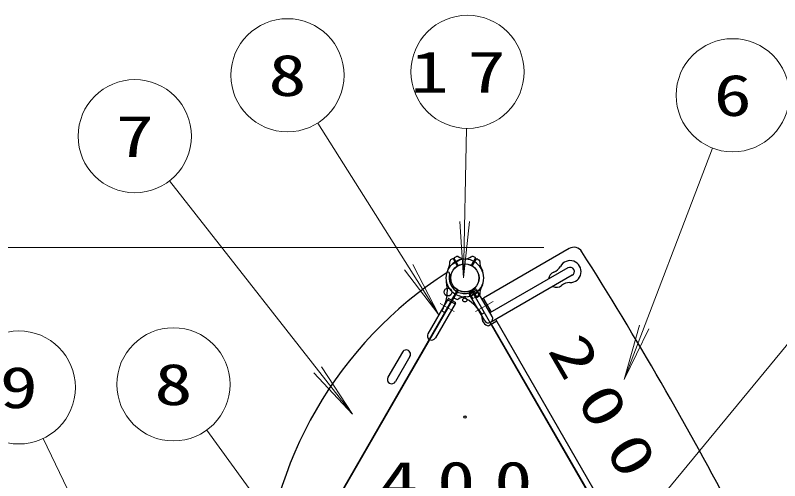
# Model space of a CAD drawing. Units: millimetres on the paper, scale 1:60. Extents: x -385 to 0, y -594 to 267.
# Drawn here: x -284.53 to -244, y 195.8 to 220.48 of the extents above; entities that cross this region are included whole.
import ezdxf
from ezdxf.enums import TextEntityAlignment as Align

# ---------------------------------------------------------------- set-up
doc = ezdxf.new("R2010")
doc.units = ezdxf.units.MM
doc.linetypes.add('USER1', pattern=[4.5, 2.5, -2])
doc.linetypes.add('USER2', pattern=[6, 3, -1, 1, -1])
doc.layers.add('LY_1', color=7, linetype='Continuous', lineweight=25)
doc.styles.add('ＭＳ ゴシック', font='')
doc.styles.get('ＭＳ ゴシック').set_extended_font_data('MS Gothic')

msp = doc.modelspace()

# ---------------------------------------------------------------- linework, layer by layer
at = {"layer": 'LY_1', "lineweight": 13}
for p, q in [((-268.496, 214.767), (-262.076, 204.597)), ((-260.608, 214.485), (-260.758, 206.556)), ((-247.563, 213.439), (-252.251, 201.161)), ((-276.344, 211.709), (-266.65, 199.33)), ((-260.758, 206.556), (-260.963, 209.549)), ((-260.758, 206.556), (-260.44, 209.539)), ((-256.502, 208.174), (-359.919, 208.174)), ((-262.076, 204.597), (-263.45, 207.264)), ((-262.076, 204.597), (-263.893, 206.985)), ((-242.565, 204.289), (-254.799, 189.46)), ((-252.251, 201.161), (-251.43, 204.046)), ((-252.251, 201.161), (-250.941, 203.86)), ((-266.65, 199.33), (-268.287, 201.844)), ((-266.65, 199.33), (-268.698, 201.522)), ((-274.379, 198.482), (-269.465, 191.717)), ((-283.045, 198.039), (-277.126, 185.664))]:
    msp.add_line(p, q, dxfattribs=at)
at = {"layer": 'LY_1'}
for p, q in [((-255.164, 208.111), (-259.711, 205.486)), ((-261.349, 207.57), (-261.451, 207.506)), ((-261.106, 207.218), (-261.302, 207.558)), ((-261.062, 207.243), (-261.259, 207.583)), ((-261.246, 207.63), (-261.13, 207.691)), ((-260.325, 207.243), (-260.128, 207.583)), ((-260.281, 207.218), (-260.085, 207.558)), ((-260.141, 207.63), (-260.249, 207.686)), ((-260.038, 207.57), (-259.927, 207.501)), ((-259.923, 207.192), (-259.921, 207.193)), ((-255.227, 207.086), (-259.361, 204.699)), ((-259.756, 206.903), (-259.754, 206.904)), ((-255, 206.693), (-259.33, 204.193)), ((-261.062, 205.865), (-270.281, 189.898)), ((-261.106, 205.89), (-261.398, 205.383)), ((-260.145, 205.957), (-260.451, 205.78)), ((-260.055, 205.903), (-260.448, 205.676)), ((-251.106, 189.898), (-260.325, 205.865)), ((-260.281, 205.89), (-260.085, 205.55)), ((-260.076, 205.939), (-260.055, 205.903)), ((-259.247, 204.503), (-260.055, 205.903)), ((-259.923, 205.917), (-259.921, 205.916)), ((-259.756, 206.206), (-259.754, 206.204)), ((-270.237, 190.024), (-261.15, 205.764)), ((-261.246, 205.479), (-261.138, 205.422)), ((-260.469, 205.712), (-260.448, 205.676)), ((-259.64, 204.276), (-260.448, 205.676)), ((-260.038, 205.539), (-259.936, 205.603)), ((-261.608, 205.399), (-262.65, 203.594)), ((-261.216, 205.172), (-262.257, 203.368)), ((-261.587, 205.435), (-261.608, 205.399)), ((-261.608, 205.399), (-261.216, 205.172)), ((-261.519, 205.453), (-261.213, 205.276)), ((-261.195, 205.208), (-261.216, 205.172)), ((-259.283, 204.744), (-259.669, 205.414)), ((-259.684, 204.685), (-259.761, 204.645)), ((-259.336, 204.836), (-259.414, 204.791)), ((-259.003, 204.259), (-259.421, 204.017)), ((-251.783, 191.754), (-259.056, 204.351)), ((-252.11, 191.688), (-259.277, 204.101)), ((-264.006, 202.617), (-264.773, 201.289)), ((-263.602, 202.383), (-264.369, 201.055))]:
    msp.add_line(p, q, dxfattribs=at)
at = {"layer": 'LY_1', "linetype": 'USER2', "lineweight": 13}
for p, q in [((-260.885, 207.55), (-261.46, 207.218)), ((-259.927, 205.89), (-260.502, 205.559)), ((-262.001, 205.192), (-261.262, 204.766)), ((-260.129, 204.764), (-259.188, 205.306))]:
    msp.add_line(p, q, dxfattribs=at)
at = {"layer": 'LY_1', "linetype": 'USER1', "lineweight": 13}
for p, q in [((-260.096, 205.879), (-259.954, 205.634)), ((-260.408, 205.699), (-260.266, 205.454)), ((-259.954, 205.634), (-260.266, 205.454)), ((-261.398, 205.383), (-261.761, 204.756)), ((-261.808, 204.745), (-261.881, 204.793))]:
    msp.add_line(p, q, dxfattribs=at)
at = {"layer": 'LY_1', "lineweight": 13}
for centre in [(-260.551, 217.484), (-270.098, 217.303), (-246.493, 216.242), (-278.193, 214.071), (-276.142, 200.909), (-284.339, 200.746)]:
    msp.add_circle(centre, 3, dxfattribs=at)
at = {"layer": 'LY_1'}
for centre, radius in [((-260.694, 206.554), 0.75), ((-260.694, 206.554), 0.743), ((-261.587, 205.804), 0.208), ((-260.694, 205.388), 0.108), ((-260.694, 199.174), 0.0625)]:
    msp.add_circle(centre, radius, dxfattribs=at)
for centre, radius, start, end in [((-254.914, 207.678), 0.5, 32.3624, 120), ((-420.559, 102.709), 196.604, 27.63762, 32.36238), ((-260.694, 206.554), 1, 92.7272, 150), ((-261.407, 207.435), 0.0833, 122, 182.5412), ((-261.331, 207.542), 0.0333, 30, 122), ((-261.23, 207.6), 0.0333, 118, 210), ((-261.099, 207.613), 0.0833, 57.4588, 118), ((-260.606, 208.386), 0.833, 237.4588, 267.2728), ((-260.781, 208.386), 0.833, 272.7272, 302.5412), ((-260.694, 206.554), 1, 30, 87.2728), ((-260.288, 207.613), 0.0833, 62, 122.5412), ((-260.157, 207.6), 0.0333, 330, 62), ((-260.056, 207.542), 0.0333, 58, 150), ((-259.98, 207.435), 0.0833, 357.4588, 58), ((-262.323, 207.394), 0.833, 332.7272, 2.5412), ((-261.135, 207.202), 0.0333, 304.2707, 30), ((-261.034, 207.26), 0.0333, 210, 295.7293), ((-260.353, 207.26), 0.0333, 244.2707, 330), ((-260.252, 207.202), 0.0333, 150, 235.7293), ((-259.912, 207.179), 0.0167, 38.6269, 120), ((-260.694, 206.554), 1.017, 30, 38.6269), ((-259.064, 207.394), 0.833, 177.4588, 207.2728), ((-256.201, 207.478), 0.653, 289.9843, 331.5683), ((-255.113, 206.889), 0.583, 268.4317, 151.5683), ((-255.113, 206.889), 0.227, 300, 120), ((-250.105, 188.894), 21.333, 122.6915, 177.3085), ((-260.694, 206.554), 1, 150, 210), ((-261.583, 206.778), 0.0833, 345.8842, 122.6915), ((-260.694, 206.554), 0.833, 165.8842, 234.7841), ((-260.694, 206.554), 1, 330, 30), ((-260.694, 206.554), 1.017, 21.3731, 30), ((-259.762, 206.919), 0.0167, 300, 21.3731), ((-255.835, 206.473), 0.417, 109.9843, 177.0436), ((-263.788, 205.884), 2.167, 340.3996, 12.2172), ((-255.147, 205.653), 0.653, 88.4317, 130.0157), ((-260.694, 206.554), 1, 210, 252.2172), ((-261.222, 205.806), 0.0833, 330, 54.7841), ((-261.135, 205.907), 0.0333, 330, 55.7293), ((-261.034, 205.849), 0.0333, 64.2707, 150), ((-260.694, 206.554), 1, 272.7272, 330), ((-260.353, 205.849), 0.0333, 30, 115.7293), ((-260.252, 205.907), 0.0333, 124.2707, 210), ((-260.12, 205.914), 0.05, 30, 120), ((-259.912, 205.93), 0.0167, 240, 321.3731), ((-260.694, 206.554), 1.017, 321.3731, 330), ((-259.064, 205.714), 0.833, 152.7272, 182.5412), ((-260.694, 206.554), 1.017, 330, 338.6269), ((-259.762, 206.19), 0.0167, 338.6269, 60), ((-255.835, 206.473), 0.417, 242.9564, 310.0157), ((-261.544, 205.41), 0.05, 60, 150), ((-261.23, 205.509), 0.0333, 150, 242), ((-261.055, 205.712), 0.0833, 66.7872, 150), ((-260.606, 204.723), 0.833, 92.7272, 122.5412), ((-260.694, 206.554), 0.833, 246.7872, 293.2128), ((-261.661, 203.539), 2.167, 31.0842, 72.2172), ((-260.426, 205.737), 0.05, 120, 210), ((-260.332, 205.712), 0.0833, 30, 113.2128), ((-260.056, 205.567), 0.0333, 210, 302), ((-259.98, 205.674), 0.0833, 302, 2.5412), ((-259.741, 205.372), 0.0833, 30, 120), ((-261.238, 205.233), 0.05, 330, 60), ((-261.099, 205.496), 0.0833, 242, 302.5412), ((-259.777, 204.675), 0.0333, 211.0841, 297), ((-259.699, 204.715), 0.0333, 297, 30), ((-259.371, 204.431), 0.417, 168.0733, 263.1301), ((-259.444, 204.389), 0.227, 210, 30), ((-262.454, 203.481), 0.227, 150, 330), ((-263.804, 202.5), 0.233, 330, 150), ((-264.571, 201.172), 0.233, 150, 330)]:
    msp.add_arc(centre, radius, start, end, dxfattribs=at)
at = {"layer": 'LY_1', "linetype": 'USER1', "lineweight": 13}
for centre, radius, start, end in [((-263.788, 205.884), 2.167, 331.0842, 340.3996), ((-261.863, 204.821), 0.0333, 151.0841, 237), ((-261.789, 204.773), 0.0333, 237, 330)]:
    msp.add_arc(centre, radius, start, end, dxfattribs=at)

# ---------------------------------------------------------------- texts
at = {"layer": 'LY_1', "style": 'ＭＳ ゴシック', "width": 1.35}
for s, p in [('8', (-270.098, 217.303)), ('6', (-246.493, 216.242)), ('7', (-278.193, 214.071)), ('9', (-284.339, 200.746)), ('8', (-276.142, 200.909))]:
    msp.add_text(s, height=2.199, dxfattribs=at).set_placement(p, align=Align.MIDDLE_CENTER)
at = {"layer": 'LY_1', "char_height": 2.199, "style": 'ＭＳ ゴシック'}
for s, insert, attachment_point in [('\\T1.5;\\W1.35;17', (-260.551, 217.484), 5), ('\\T1.5;\\W1.35;400', (-265.194, 195.709), 4)]:
    msp.add_mtext(s, dxfattribs=dict(at, insert=insert, attachment_point=attachment_point))
at = {"layer": 'LY_1', "insert": (-255.396, 203.262), "char_height": 2.199, "attachment_point": 4, "rotation": 300, "style": 'ＭＳ ゴシック'}
msp.add_mtext('\\T1.5;\\W1.35;200', dxfattribs=at)

doc.saveas('drawing.dxf')
